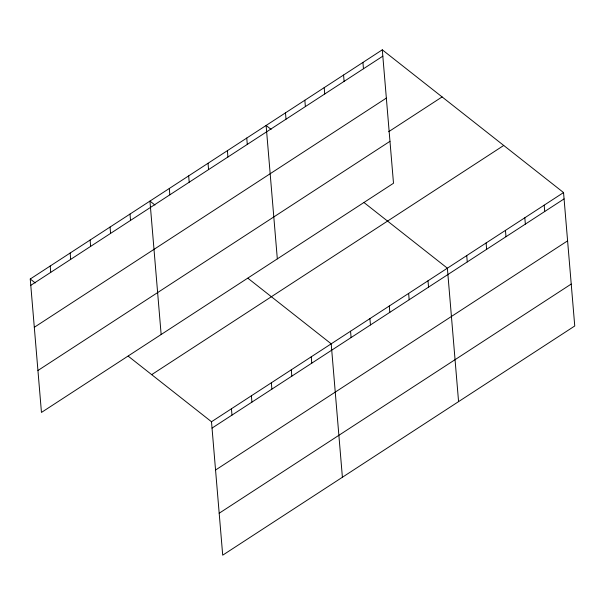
<?xml version="1.0" encoding="UTF-8"?>
<svg xmlns="http://www.w3.org/2000/svg" width="605" height="605" viewBox="0 0 605 605"><rect width="100%" height="100%" fill="white"/><g stroke="black" fill="none" stroke-linecap="round" stroke-linejoin="round"><path stroke-width="0.91" d="M382.292 49.822L393.5 183.247L41.458 412.436L30.25 279.011L382.292 49.822L563.542 192.564L574.75 325.989L222.708 555.178L211.5 421.753L128.215 356.163M30.779 285.348L382.829 56.159M34.303 327.29L386.345 98.101M388.667 131.716L442.104 96.929M37.933 370.502L389.975 141.313M151.689 374.646L503.731 145.457M211.5 421.753L563.542 192.564M212.037 428.09L564.079 198.901M215.554 470.032L567.603 240.843M219.184 513.237L571.226 284.048M271.101 129.379L266.117 125.454L277.324 258.88M364.081 202.607L447.375 268.196L458.575 401.622M154.933 205.012L149.942 201.087L161.149 334.512M247.906 278.24L331.2 343.829L342.4 477.254M30.25 279.011L35.234 282.936M544.182 205.171L544.719 211.508M524.822 217.777L525.352 224.115M505.462 230.376L505.992 236.721M486.095 242.983L486.632 249.321M466.735 255.59L467.264 261.927M428.007 280.803L428.544 287.141M408.647 293.41L409.177 299.747M389.287 306.009L389.817 312.354M362.932 62.428L363.461 68.766M369.92 318.616L370.457 324.953M343.572 75.035L344.101 81.372M350.56 331.222L351.089 337.56M324.204 87.642L324.741 93.979M304.844 100.248L305.374 106.586M311.25 356.814L311.779 363.151M285.484 112.848L286.014 119.193M291.3 369.806L291.829 376.144M271.35 382.791L271.879 389.128M246.757 138.061L247.286 144.398M251.4 395.776L251.93 402.113M227.397 150.668L227.926 157.005M231.45 408.768L231.98 415.106M208.029 163.274L208.566 169.612M188.669 175.881L189.199 182.218M169.309 188.48L169.839 194.825M129.999 214.079L130.529 220.417M110.05 227.064L110.579 233.401M90.1 240.049L90.629 246.386M70.15 253.041L70.679 259.379M50.2 266.026L50.729 272.363"/></g></svg>
